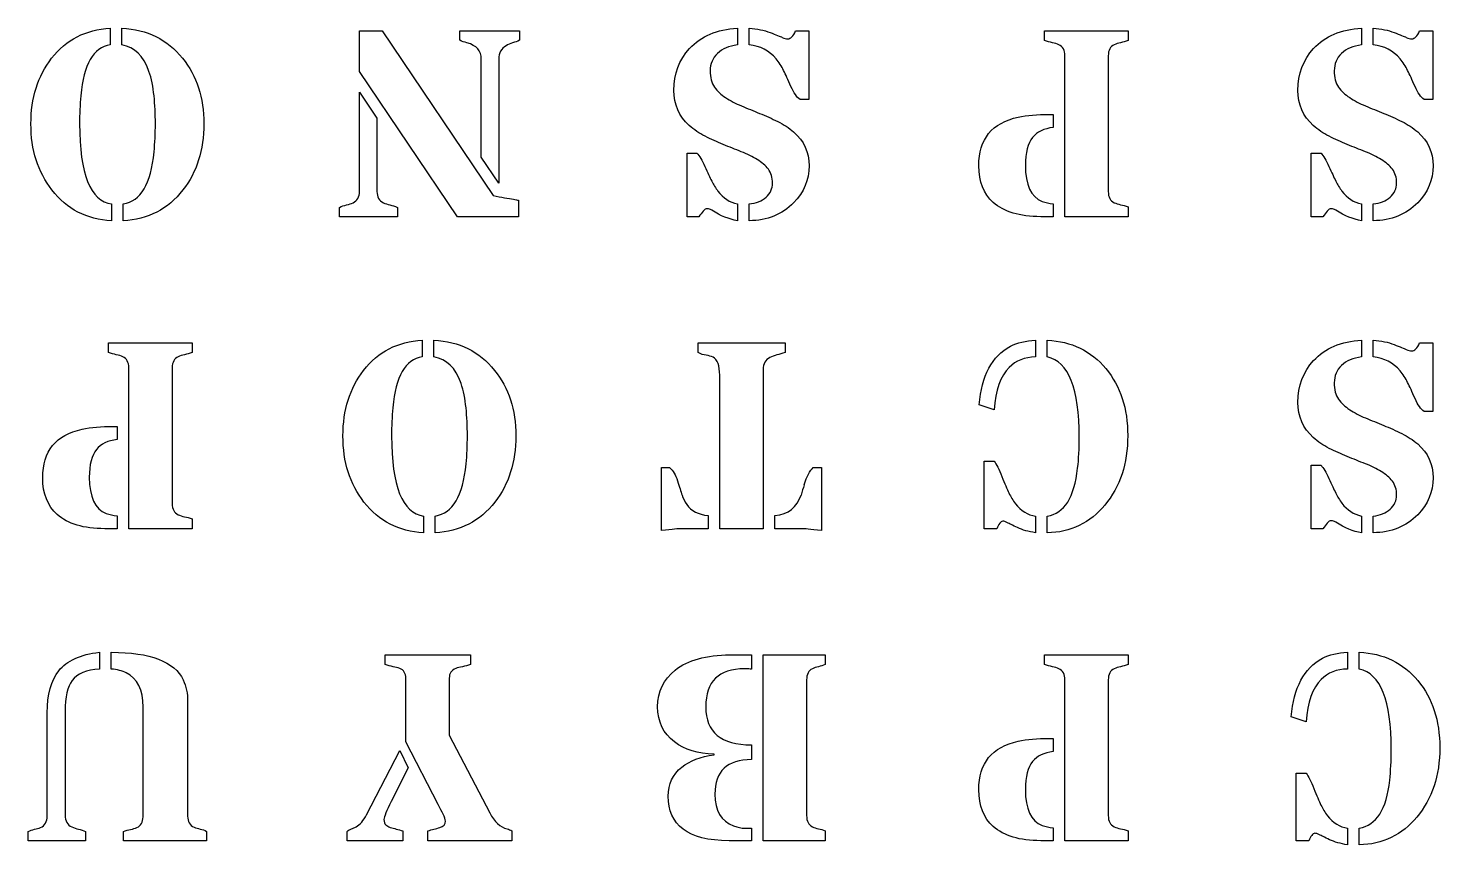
# Model space of a CAD drawing. Header units: millimetres. Extents: x -177 to 23, y -29 to 171.
# Drawn here: x -124.14 to -79.53, y 43.3 to 69.1 of the extents above; entities that cross this region are included whole.
import ezdxf

# ---------------------------------------------------------------- set-up
doc = ezdxf.new("R2010")
doc.units = ezdxf.units.MM
doc.layers.get('0').update_dxf_attribs({"linetype": 'CONTINUOUS'})

msp = doc.modelspace()

# ---------------------------------------------------------------- linework, layer by layer
for p, q in [((-121.545, 69.103), (-121.545, 68.574)), ((-121.177, 68.574), (-121.177, 69.103)), ((-113.671, 67.735), (-113.671, 69.02)), ((-113.671, 69.02), (-112.956, 69.02)), ((-112.956, 69.02), (-109.443, 63.813)), ((-110.501, 68.722), (-110.501, 69.02)), ((-110.501, 69.02), (-108.613, 69.02)), ((-108.613, 69.02), (-108.613, 68.722)), ((-101.728, 69.103), (-101.728, 68.574)), ((-101.36, 68.574), (-101.36, 69.103)), ((-99.889, 69.016), (-99.472, 69.016)), ((-99.472, 69.016), (-99.472, 66.855)), ((-92.025, 68.714), (-92.025, 69.02)), ((-92.025, 69.02), (-89.38, 69.02)), ((-89.38, 69.02), (-89.38, 68.714)), ((-82.008, 69.103), (-82.008, 68.574)), ((-81.64, 68.574), (-81.64, 69.103)), ((-80.169, 69.016), (-79.752, 69.016)), ((-79.752, 69.016), (-79.752, 66.855)), ((-109.82, 65.028), (-109.82, 68.132)), ((-109.266, 68.132), (-109.266, 64.206)), ((-91.38, 63.148), (-91.38, 68.235)), ((-90.009, 68.235), (-90.009, 63.941)), ((-110.572, 63.148), (-113.671, 67.735)), ((-113.671, 63.941), (-113.671, 67.078)), ((-113.671, 67.078), (-113.117, 66.26)), ((-99.472, 66.855), (-99.749, 66.855)), ((-79.752, 66.855), (-80.029, 66.855)), ((-113.117, 66.26), (-113.117, 63.941)), ((-91.885, 66.38), (-91.748, 66.38)), ((-91.748, 66.38), (-91.748, 65.966)), ((-103.319, 63.148), (-103.319, 65.152)), ((-103.319, 65.152), (-103.005, 65.152)), ((-83.599, 63.148), (-83.599, 65.152)), ((-83.599, 65.152), (-83.285, 65.152)), ((-109.266, 64.206), (-109.82, 65.028)), ((-121.504, 63.549), (-121.504, 63.02)), ((-121.136, 63.02), (-121.136, 63.549)), ((-114.307, 63.148), (-114.307, 63.441)), ((-112.472, 63.441), (-112.472, 63.148)), ((-108.65, 63.665), (-108.65, 63.148)), ((-101.728, 63.549), (-101.728, 63.02)), ((-101.36, 63.02), (-101.36, 63.549)), ((-91.748, 63.557), (-91.748, 63.148)), ((-89.38, 63.458), (-89.38, 63.148)), ((-82.008, 63.549), (-82.008, 63.02)), ((-81.64, 63.02), (-81.64, 63.549)), ((-112.472, 63.148), (-114.307, 63.148)), ((-108.65, 63.148), (-110.572, 63.148)), ((-102.947, 63.148), (-103.319, 63.148)), ((-91.748, 63.148), (-92.141, 63.148)), ((-89.38, 63.148), (-91.38, 63.148)), ((-83.227, 63.148), (-83.599, 63.148)), ((-121.605, 58.854), (-121.605, 59.16)), ((-121.605, 59.16), (-118.96, 59.16)), ((-118.96, 59.16), (-118.96, 58.854)), ((-111.685, 59.243), (-111.685, 58.714)), ((-111.317, 58.714), (-111.317, 59.243)), ((-102.966, 58.854), (-102.966, 59.16)), ((-102.966, 59.16), (-100.222, 59.16)), ((-100.222, 59.16), (-100.222, 58.854)), ((-92.306, 59.243), (-92.306, 58.714)), ((-91.938, 58.714), (-91.938, 59.243)), ((-82.008, 59.243), (-82.008, 58.714)), ((-81.64, 58.714), (-81.64, 59.243)), ((-80.169, 59.156), (-79.752, 59.156)), ((-79.752, 59.156), (-79.752, 56.995)), ((-120.96, 53.288), (-120.96, 58.375)), ((-119.589, 58.375), (-119.589, 54.081)), ((-102.288, 53.288), (-102.288, 58.135)), ((-100.912, 58.321), (-100.912, 53.288)), ((-93.612, 57.044), (-94.087, 57.205)), ((-79.752, 56.995), (-80.029, 56.995)), ((-121.465, 56.52), (-121.328, 56.52)), ((-121.328, 56.52), (-121.328, 56.106)), ((-93.926, 53.288), (-93.926, 55.42)), ((-93.926, 55.42), (-93.612, 55.42)), ((-104.127, 53.226), (-104.127, 55.218)), ((-104.127, 55.218), (-103.871, 55.218)), ((-99.329, 55.218), (-99.073, 55.218)), ((-99.073, 55.218), (-99.073, 53.226)), ((-83.599, 53.288), (-83.599, 55.292)), ((-83.599, 55.292), (-83.285, 55.292)), ((-121.328, 53.697), (-121.328, 53.288)), ((-118.96, 53.598), (-118.96, 53.288)), ((-111.644, 53.689), (-111.644, 53.16)), ((-111.276, 53.16), (-111.276, 53.689)), ((-102.656, 53.705), (-102.656, 53.288)), ((-100.544, 53.288), (-100.544, 53.705)), ((-92.306, 53.689), (-92.306, 53.16)), ((-91.938, 53.16), (-91.938, 53.689)), ((-82.008, 53.689), (-82.008, 53.16)), ((-81.64, 53.16), (-81.64, 53.689)), ((-121.328, 53.288), (-121.721, 53.288)), ((-118.96, 53.288), (-120.96, 53.288)), ((-102.656, 53.288), (-103.536, 53.288)), ((-100.912, 53.288), (-102.288, 53.288)), ((-99.664, 53.288), (-100.544, 53.288)), ((-93.533, 53.288), (-93.926, 53.288)), ((-83.227, 53.288), (-83.599, 53.288)), ((-121.886, 49.383), (-121.886, 48.854)), ((-121.518, 48.854), (-121.518, 49.383)), ((-112.859, 48.994), (-112.859, 49.3)), ((-112.859, 49.3), (-110.16, 49.3)), ((-110.16, 49.3), (-110.16, 48.994)), ((-101.96, 49.3), (-101.282, 49.3)), ((-101.282, 49.3), (-101.282, 48.845)), ((-100.914, 43.428), (-100.914, 49.3)), ((-100.914, 49.3), (-98.951, 49.3)), ((-98.951, 49.3), (-98.951, 48.994)), ((-92.025, 48.994), (-92.025, 49.3)), ((-92.025, 49.3), (-89.38, 49.3)), ((-89.38, 49.3), (-89.38, 48.994)), ((-82.446, 49.383), (-82.446, 48.854)), ((-82.078, 48.854), (-82.078, 49.383)), ((-112.206, 46.552), (-112.206, 48.556)), ((-110.834, 48.564), (-110.834, 46.763)), ((-99.542, 48.515), (-99.542, 44.221)), ((-91.38, 43.428), (-91.38, 48.515)), ((-90.009, 48.515), (-90.009, 44.221)), ((-119.101, 47.821), (-119.101, 44.205)), ((-123.539, 44.205), (-123.539, 47.465)), ((-122.973, 47.515), (-122.973, 44.246)), ((-120.51, 44.18), (-120.51, 47.651)), ((-83.752, 47.184), (-84.227, 47.345)), ((-111.185, 44.569), (-112.206, 46.552)), ((-110.834, 46.763), (-109.553, 44.308)), ((-101.282, 46.457), (-101.282, 45.99)), ((-91.885, 46.66), (-91.748, 46.66)), ((-91.748, 46.66), (-91.748, 46.246)), ((-113.45, 44.246), (-112.396, 46.283)), ((-112.396, 46.283), (-112.131, 45.73)), ((-102.46, 46.143), (-102.46, 46.16)), ((-112.131, 45.73), (-112.669, 44.672)), ((-84.066, 43.428), (-84.066, 45.56)), ((-84.066, 45.56), (-83.752, 45.56)), ((-124.138, 43.428), (-124.138, 43.721)), ((-122.328, 43.721), (-122.328, 43.428)), ((-121.13, 43.428), (-121.13, 43.721)), ((-118.502, 43.721), (-118.502, 43.428)), ((-114.061, 43.428), (-114.061, 43.721)), ((-112.305, 43.738), (-112.305, 43.428)), ((-111.508, 43.428), (-111.508, 43.738)), ((-108.859, 43.738), (-108.859, 43.428)), ((-101.501, 43.825), (-101.327, 43.825)), ((-101.282, 43.829), (-101.282, 43.428)), ((-98.951, 43.738), (-98.951, 43.428)), ((-91.748, 43.837), (-91.748, 43.428)), ((-89.38, 43.738), (-89.38, 43.428)), ((-82.446, 43.829), (-82.446, 43.3)), ((-82.078, 43.3), (-82.078, 43.829)), ((-122.328, 43.428), (-124.138, 43.428)), ((-118.502, 43.428), (-121.13, 43.428)), ((-112.305, 43.428), (-114.061, 43.428)), ((-108.859, 43.428), (-111.508, 43.428)), ((-101.282, 43.428), (-101.993, 43.428)), ((-98.951, 43.428), (-100.914, 43.428)), ((-91.748, 43.428), (-92.141, 43.428)), ((-89.38, 43.428), (-91.38, 43.428)), ((-83.673, 43.428), (-84.066, 43.428))]:
    msp.add_line(p, q)
msp.add_arc((-77.311, 47.632), 23.392, 162.4843, 163.3103)
for points in [[(-123.401, 68.152), (-122.941, 68.745), (-122.322, 69.061), (-121.545, 69.103)], [(-121.177, 69.103), (-120.381, 69.067), (-119.744, 68.75), (-119.264, 68.152)], [(-110.274, 68.64), (-110.354, 68.662), (-110.43, 68.689), (-110.501, 68.722)], [(-103.24, 68.458), (-102.874, 68.857), (-102.37, 69.072), (-101.728, 69.103)], [(-100.145, 68.768), (-100.044, 68.768), (-99.958, 68.851), (-99.889, 69.016)], [(-83.52, 68.458), (-83.154, 68.857), (-82.65, 69.072), (-82.008, 69.103)], [(-80.425, 68.768), (-80.324, 68.768), (-80.238, 68.851), (-80.169, 69.016)], [(-121.545, 68.574), (-122.077, 68.502), (-122.388, 67.968), (-122.479, 66.97)], [(-120.322, 67.739), (-120.496, 68.235), (-120.781, 68.513), (-121.177, 68.574)], [(-109.82, 68.132), (-109.82, 68.388), (-109.971, 68.557), (-110.274, 68.64)], [(-109.039, 68.549), (-109.19, 68.464), (-109.266, 68.324), (-109.266, 68.132)], [(-100.505, 68.136), (-100.723, 68.395), (-101.008, 68.541), (-101.36, 68.574)], [(-91.38, 68.235), (-91.38, 68.406), (-91.444, 68.521), (-91.571, 68.582)], [(-89.819, 68.582), (-89.945, 68.521), (-90.009, 68.406), (-90.009, 68.235)], [(-80.785, 68.136), (-81.003, 68.395), (-81.288, 68.541), (-81.64, 68.574)], [(-122.479, 66.97), (-122.504, 66.684), (-122.516, 66.388), (-122.516, 66.082)], [(-122.516, 66.082), (-122.516, 64.49), (-122.179, 63.645), (-121.504, 63.549)], [(-92.852, 66.293), (-92.573, 66.351), (-92.251, 66.38), (-91.885, 66.38)], [(-91.748, 65.966), (-92.043, 65.933), (-92.261, 65.829), (-92.401, 65.652)], [(-121.136, 63.549), (-120.582, 63.637), (-120.257, 64.185), (-120.161, 65.194)], [(-121.504, 63.02), (-122.292, 63.061), (-122.92, 63.385), (-123.388, 63.991)], [(-119.252, 63.991), (-119.726, 63.382), (-120.354, 63.059), (-121.136, 63.02)], [(-113.873, 63.59), (-113.738, 63.654), (-113.671, 63.771), (-113.671, 63.941)], [(-113.117, 63.941), (-113.117, 63.771), (-113.05, 63.654), (-112.915, 63.59)], [(-109.443, 63.813), (-109.311, 63.789), (-109.194, 63.767), (-109.092, 63.747)], [(-102.344, 63.954), (-102.176, 63.733), (-101.971, 63.599), (-101.728, 63.549)], [(-90.009, 63.941), (-90.009, 63.768), (-89.945, 63.651), (-89.819, 63.59)], [(-82.624, 63.954), (-82.456, 63.733), (-82.251, 63.599), (-82.008, 63.549)], [(-109.092, 63.747), (-108.861, 63.709), (-108.713, 63.681), (-108.65, 63.665)], [(-101.728, 63.02), (-101.987, 63.061), (-102.257, 63.172), (-102.538, 63.351)], [(-99.951, 63.586), (-100.315, 63.214), (-100.785, 63.026), (-101.36, 63.02)], [(-92.141, 63.148), (-92.807, 63.148), (-93.309, 63.298), (-93.645, 63.599)], [(-92.095, 63.632), (-91.988, 63.59), (-91.872, 63.565), (-91.748, 63.557)], [(-82.008, 63.02), (-82.267, 63.061), (-82.537, 63.172), (-82.818, 63.351)], [(-80.231, 63.586), (-80.595, 63.214), (-81.065, 63.026), (-81.64, 63.02)], [(-113.541, 58.292), (-113.081, 58.885), (-112.462, 59.201), (-111.685, 59.243)], [(-111.317, 59.243), (-110.521, 59.207), (-109.884, 58.89), (-109.404, 58.292)], [(-94.087, 57.205), (-94.01, 58.126), (-93.681, 58.741), (-93.1, 59.053)], [(-93.1, 59.053), (-92.882, 59.168), (-92.617, 59.232), (-92.306, 59.243)], [(-91.938, 59.243), (-91.173, 59.21), (-90.554, 58.911), (-90.083, 58.346)], [(-83.52, 58.598), (-83.154, 58.997), (-82.65, 59.212), (-82.008, 59.243)], [(-80.425, 58.908), (-80.324, 58.908), (-80.238, 58.991), (-80.169, 59.156)], [(-120.96, 58.375), (-120.96, 58.546), (-121.024, 58.661), (-121.151, 58.722)], [(-119.399, 58.722), (-119.525, 58.661), (-119.589, 58.546), (-119.589, 58.375)], [(-111.685, 58.714), (-112.217, 58.642), (-112.528, 58.108), (-112.619, 57.11)], [(-110.462, 57.879), (-110.636, 58.375), (-110.921, 58.653), (-111.317, 58.714)], [(-102.288, 58.135), (-102.288, 58.444), (-102.357, 58.634), (-102.495, 58.705)], [(-100.701, 58.697), (-100.842, 58.62), (-100.912, 58.495), (-100.912, 58.321)], [(-92.306, 58.714), (-92.65, 58.708), (-92.929, 58.598), (-93.141, 58.383)], [(-90.926, 56.172), (-90.926, 57.718), (-91.263, 58.565), (-91.938, 58.714)], [(-80.785, 58.276), (-81.003, 58.535), (-81.288, 58.681), (-81.64, 58.714)], [(-93.141, 58.383), (-93.414, 58.113), (-93.571, 57.667), (-93.612, 57.044)], [(-112.619, 57.11), (-112.644, 56.824), (-112.656, 56.528), (-112.656, 56.222)], [(-122.432, 56.433), (-122.153, 56.491), (-121.831, 56.52), (-121.465, 56.52)], [(-112.656, 56.222), (-112.656, 54.63), (-112.319, 53.785), (-111.644, 53.689)], [(-121.328, 56.106), (-121.623, 56.073), (-121.841, 55.969), (-121.981, 55.792)], [(-90.976, 55.201), (-90.942, 55.493), (-90.926, 55.817), (-90.926, 56.172)], [(-111.276, 53.689), (-110.722, 53.777), (-110.397, 54.325), (-110.301, 55.334)], [(-99.619, 54.672), (-99.533, 54.948), (-99.437, 55.13), (-99.329, 55.218)], [(-91.938, 53.689), (-91.396, 53.774), (-91.075, 54.278), (-90.976, 55.201)], [(-119.589, 54.081), (-119.589, 53.908), (-119.525, 53.791), (-119.399, 53.73)], [(-111.644, 53.16), (-112.432, 53.201), (-113.06, 53.525), (-113.528, 54.131)], [(-109.392, 54.131), (-109.866, 53.522), (-110.494, 53.199), (-111.276, 53.16)], [(-103.329, 54.053), (-103.189, 53.851), (-102.964, 53.736), (-102.656, 53.705)], [(-100.544, 53.705), (-100.117, 53.747), (-99.842, 53.962), (-99.718, 54.35)], [(-92.942, 54.077), (-92.763, 53.849), (-92.551, 53.719), (-92.306, 53.689)], [(-82.624, 54.094), (-82.456, 53.873), (-82.251, 53.739), (-82.008, 53.689)], [(-121.721, 53.288), (-122.387, 53.288), (-122.889, 53.438), (-123.225, 53.739)], [(-121.675, 53.772), (-121.568, 53.73), (-121.452, 53.705), (-121.328, 53.697)], [(-80.231, 53.726), (-80.595, 53.354), (-81.065, 53.166), (-81.64, 53.16)], [(-103.536, 53.288), (-103.575, 53.288), (-103.771, 53.267), (-104.127, 53.226)], [(-99.073, 53.226), (-99.429, 53.267), (-99.625, 53.288), (-99.664, 53.288)], [(-82.008, 53.16), (-82.267, 53.201), (-82.537, 53.312), (-82.818, 53.491)], [(-123.175, 48.796), (-122.916, 49.118), (-122.487, 49.314), (-121.886, 49.383)], [(-121.518, 49.383), (-120.276, 49.383), (-119.517, 49.091), (-119.241, 48.507)], [(-103.695, 48.817), (-103.29, 49.139), (-102.712, 49.3), (-101.96, 49.3)], [(-84.227, 47.345), (-84.15, 48.266), (-83.821, 48.881), (-83.24, 49.193)], [(-83.24, 49.193), (-83.022, 49.308), (-82.757, 49.372), (-82.446, 49.383)], [(-82.078, 49.383), (-81.313, 49.35), (-80.694, 49.051), (-80.223, 48.486)], [(-123.539, 47.465), (-123.539, 48.049), (-123.418, 48.493), (-123.175, 48.796)], [(-121.886, 48.854), (-122.299, 48.826), (-122.587, 48.705), (-122.75, 48.49)], [(-121.039, 48.734), (-121.168, 48.797), (-121.328, 48.837), (-121.518, 48.854)], [(-120.51, 47.651), (-120.51, 48.199), (-120.686, 48.56), (-121.039, 48.734)], [(-112.206, 48.556), (-112.206, 48.716), (-112.271, 48.821), (-112.4, 48.87)], [(-110.631, 48.87), (-110.766, 48.818), (-110.834, 48.716), (-110.834, 48.564)], [(-99.36, 48.862), (-99.482, 48.801), (-99.542, 48.686), (-99.542, 48.515)], [(-91.38, 48.515), (-91.38, 48.686), (-91.444, 48.801), (-91.571, 48.862)], [(-89.819, 48.862), (-89.945, 48.801), (-90.009, 48.686), (-90.009, 48.515)], [(-82.446, 48.854), (-82.79, 48.848), (-83.069, 48.738), (-83.281, 48.523)], [(-81.066, 46.312), (-81.066, 47.858), (-81.403, 48.705), (-82.078, 48.854)], [(-122.75, 48.49), (-122.899, 48.292), (-122.973, 47.967), (-122.973, 47.515)], [(-119.241, 48.507), (-119.148, 48.311), (-119.101, 48.082), (-119.101, 47.821)], [(-83.281, 48.523), (-83.554, 48.253), (-83.711, 47.807), (-83.752, 47.184)], [(-102.46, 46.16), (-102.975, 46.176), (-103.393, 46.306), (-103.716, 46.548)], [(-92.852, 46.573), (-92.573, 46.631), (-92.251, 46.66), (-91.885, 46.66)], [(-103.484, 45.755), (-103.231, 45.958), (-102.889, 46.088), (-102.46, 46.143)], [(-91.748, 46.246), (-92.043, 46.213), (-92.261, 46.109), (-92.401, 45.932)], [(-81.116, 45.341), (-81.082, 45.633), (-81.066, 45.957), (-81.066, 46.312)], [(-82.078, 43.829), (-81.536, 43.914), (-81.215, 44.418), (-81.116, 45.341)], [(-123.746, 43.845), (-123.608, 43.909), (-123.539, 44.029), (-123.539, 44.205)], [(-122.973, 44.246), (-122.973, 44.053), (-122.901, 43.925), (-122.758, 43.862)], [(-120.704, 43.841), (-120.575, 43.896), (-120.51, 44.009), (-120.51, 44.18)], [(-119.101, 44.205), (-119.101, 44.031), (-119.032, 43.916), (-118.894, 43.858)], [(-113.78, 43.87), (-113.651, 43.942), (-113.541, 44.067), (-113.45, 44.246)], [(-109.553, 44.308), (-109.407, 44.027), (-109.224, 43.858), (-109.003, 43.8)], [(-99.542, 44.221), (-99.542, 44.048), (-99.482, 43.931), (-99.36, 43.87)], [(-90.009, 44.221), (-90.009, 44.048), (-89.945, 43.931), (-89.819, 43.87)], [(-83.082, 44.217), (-82.903, 43.989), (-82.691, 43.859), (-82.446, 43.829)], [(-109.003, 43.8), (-108.951, 43.786), (-108.903, 43.766), (-108.859, 43.738)], [(-101.848, 43.899), (-101.713, 43.85), (-101.597, 43.825), (-101.501, 43.825)], [(-101.327, 43.825), (-101.311, 43.825), (-101.296, 43.826), (-101.282, 43.829)], [(-92.141, 43.428), (-92.807, 43.428), (-93.309, 43.578), (-93.645, 43.879)], [(-92.095, 43.912), (-91.988, 43.87), (-91.872, 43.845), (-91.748, 43.837)]]:
    msp.add_open_spline(points, degree=3)
for points, knots in [([(-108.613, 68.722), (-108.682, 68.689), (-108.754, 68.662), (-108.83, 68.64), (-108.906, 68.618), (-108.975, 68.587), (-109.039, 68.549)], [0, 0, 0, 0, 1, 1, 1, 2, 2, 2, 2]), ([(-101.36, 69.103), (-101.104, 69.086), (-100.882, 69.041), (-100.695, 68.968), (-100.508, 68.895), (-100.38, 68.844), (-100.311, 68.813), (-100.242, 68.783), (-100.187, 68.768), (-100.145, 68.768)], [0, 0, 0, 0, 1, 1, 1, 2, 2, 2, 3, 3, 3, 3]), ([(-91.571, 68.582), (-91.628, 68.61), (-91.697, 68.631), (-91.854, 68.661), (-91.937, 68.684), (-92.025, 68.714)], [1, 1, 1, 1, 2, 2, 3, 3, 3, 3]), ([(-89.38, 68.714), (-89.463, 68.684), (-89.542, 68.661), (-89.694, 68.631), (-89.761, 68.61), (-89.819, 68.582)], [0, 0, 0, 0, 1, 1, 2, 2, 2, 2]), ([(-81.64, 69.103), (-81.384, 69.086), (-81.162, 69.041), (-80.975, 68.968), (-80.788, 68.895), (-80.66, 68.844), (-80.591, 68.813), (-80.522, 68.783), (-80.467, 68.768), (-80.425, 68.768)], [0, 0, 0, 0, 1, 1, 1, 2, 2, 2, 3, 3, 3, 3]), ([(-103.249, 66.028), (-103.574, 66.323), (-103.736, 66.694), (-103.736, 67.14), (-103.736, 67.663), (-103.571, 68.103), (-103.24, 68.458)], [8, 8, 8, 8, 9, 9, 9, 10, 10, 10, 10]), ([(-101.728, 68.574), (-101.995, 68.543), (-102.205, 68.455), (-102.511, 68.16), (-102.588, 67.977), (-102.588, 67.542), (-102.543, 67.37), (-102.364, 67.116), (-102.246, 67.005), (-101.954, 66.812), (-101.787, 66.725), (-101.413, 66.571), (-101.221, 66.492), (-100.83, 66.333), (-100.639, 66.247), (-100.264, 66.062), (-100.097, 65.953), (-99.951, 65.826)], [0, 0, 0, 0, 1, 1, 2, 2, 3, 3, 4, 4, 5, 5, 6, 6, 7, 7, 8, 8, 8, 8]), ([(-83.529, 66.028), (-83.854, 66.323), (-84.016, 66.694), (-84.016, 67.14), (-84.016, 67.663), (-83.851, 68.103), (-83.52, 68.458)], [8, 8, 8, 8, 9, 9, 9, 10, 10, 10, 10]), ([(-82.008, 68.574), (-82.275, 68.543), (-82.485, 68.455), (-82.791, 68.16), (-82.868, 67.977), (-82.868, 67.542), (-82.823, 67.37), (-82.644, 67.116), (-82.526, 67.005), (-82.234, 66.812), (-82.067, 66.725), (-81.693, 66.571), (-81.501, 66.492), (-81.11, 66.333), (-80.919, 66.247), (-80.544, 66.062), (-80.377, 65.953), (-80.231, 65.826)], [0, 0, 0, 0, 1, 1, 2, 2, 3, 3, 4, 4, 5, 5, 6, 6, 7, 7, 8, 8, 8, 8]), ([(-123.388, 63.991), (-123.832, 64.564), (-124.053, 65.261), (-124.053, 66.082), (-124.053, 66.9), (-123.836, 67.59), (-123.401, 68.152)], [1, 1, 1, 1, 2, 2, 2, 3, 3, 3, 3]), ([(-119.264, 68.152), (-118.812, 67.596), (-118.587, 66.906), (-118.587, 65.258), (-118.808, 64.561), (-119.252, 63.991)], [1, 1, 1, 1, 2, 2, 3, 3, 3, 3]), ([(-99.749, 66.855), (-99.851, 66.918), (-99.946, 67.054), (-100.125, 67.47), (-100.203, 67.639), (-100.332, 67.901), (-100.411, 68.023), (-100.505, 68.136)], [0, 0, 0, 0, 1, 1, 2, 2, 3, 3, 3, 3]), ([(-80.029, 66.855), (-80.131, 66.918), (-80.226, 67.054), (-80.405, 67.47), (-80.483, 67.639), (-80.612, 67.901), (-80.691, 68.023), (-80.785, 68.136)], [0, 0, 0, 0, 1, 1, 2, 2, 3, 3, 3, 3]), ([(-120.161, 65.194), (-120.133, 65.483), (-120.12, 65.78), (-120.12, 66.388), (-120.134, 66.683), (-120.192, 67.253), (-120.245, 67.51), (-120.322, 67.739)], [1, 1, 1, 1, 2, 2, 3, 3, 4, 4, 4, 4]), ([(-101.36, 63.549), (-101.137, 63.571), (-100.957, 63.643), (-100.685, 63.885), (-100.617, 64.034), (-100.617, 64.386), (-100.661, 64.532), (-100.84, 64.764), (-100.958, 64.866), (-101.25, 65.045), (-101.417, 65.127), (-101.791, 65.273), (-101.982, 65.349), (-102.371, 65.506), (-102.561, 65.592), (-102.936, 65.782), (-103.103, 65.896), (-103.249, 66.028)], [0, 0, 0, 0, 1, 1, 2, 2, 3, 3, 4, 4, 5, 5, 6, 6, 7, 7, 8, 8, 8, 8]), ([(-93.645, 63.599), (-93.948, 63.868), (-94.1, 64.254), (-94.1, 64.756), (-94.1, 65.601), (-93.684, 66.114), (-92.852, 66.293)], [1, 1, 1, 1, 2, 2, 2, 3, 3, 3, 3]), ([(-81.64, 63.549), (-81.417, 63.571), (-81.237, 63.643), (-80.965, 63.885), (-80.897, 64.034), (-80.897, 64.386), (-80.941, 64.532), (-81.12, 64.764), (-81.238, 64.866), (-81.53, 65.045), (-81.697, 65.127), (-82.071, 65.273), (-82.262, 65.349), (-82.651, 65.506), (-82.841, 65.592), (-83.216, 65.782), (-83.383, 65.896), (-83.529, 66.028)], [0, 0, 0, 0, 1, 1, 2, 2, 3, 3, 4, 4, 5, 5, 6, 6, 7, 7, 8, 8, 8, 8]), ([(-99.951, 65.826), (-99.626, 65.545), (-99.464, 65.188), (-99.464, 64.756), (-99.464, 64.312), (-99.626, 63.922), (-99.951, 63.586)], [8, 8, 8, 8, 9, 9, 9, 10, 10, 10, 10]), ([(-92.401, 65.652), (-92.553, 65.462), (-92.628, 65.169), (-92.628, 64.772), (-92.628, 64.149), (-92.451, 63.769), (-92.095, 63.632)], [1, 1, 1, 1, 2, 2, 2, 3, 3, 3, 3]), ([(-80.231, 65.826), (-79.906, 65.545), (-79.744, 65.188), (-79.744, 64.756), (-79.744, 64.312), (-79.906, 63.922), (-80.231, 63.586)], [8, 8, 8, 8, 9, 9, 9, 10, 10, 10, 10]), ([(-103.005, 65.152), (-102.928, 65.07), (-102.845, 64.931), (-102.669, 64.543), (-102.597, 64.388), (-102.484, 64.16), (-102.418, 64.053), (-102.344, 63.954)], [0, 0, 0, 0, 1, 1, 2, 2, 3, 3, 3, 3]), ([(-83.285, 65.152), (-83.208, 65.07), (-83.125, 64.931), (-82.949, 64.543), (-82.877, 64.388), (-82.764, 64.16), (-82.698, 64.053), (-82.624, 63.954)], [0, 0, 0, 0, 1, 1, 2, 2, 3, 3, 3, 3]), ([(-114.307, 63.441), (-114.23, 63.475), (-114.154, 63.5), (-114.078, 63.518), (-114.002, 63.536), (-113.934, 63.56), (-113.873, 63.59)], [0, 0, 0, 0, 1, 1, 1, 2, 2, 2, 2]), ([(-112.915, 63.59), (-112.854, 63.56), (-112.785, 63.536), (-112.708, 63.518), (-112.631, 63.5), (-112.552, 63.475), (-112.472, 63.441)], [0, 0, 0, 0, 1, 1, 1, 2, 2, 2, 2]), ([(-102.538, 63.351), (-102.588, 63.384), (-102.635, 63.4), (-102.681, 63.4), (-102.726, 63.4), (-102.769, 63.375), (-102.811, 63.324), (-102.852, 63.273), (-102.898, 63.214), (-102.947, 63.148)], [0, 0, 0, 0, 1, 1, 1, 2, 2, 2, 3, 3, 3, 3]), ([(-89.819, 63.59), (-89.761, 63.563), (-89.694, 63.541), (-89.542, 63.511), (-89.463, 63.488), (-89.38, 63.458)], [1, 1, 1, 1, 2, 2, 3, 3, 3, 3]), ([(-82.818, 63.351), (-82.868, 63.384), (-82.915, 63.4), (-82.961, 63.4), (-83.006, 63.4), (-83.049, 63.375), (-83.091, 63.324), (-83.132, 63.273), (-83.178, 63.214), (-83.227, 63.148)], [0, 0, 0, 0, 1, 1, 1, 2, 2, 2, 3, 3, 3, 3]), ([(-81.64, 59.243), (-81.384, 59.226), (-81.162, 59.181), (-80.975, 59.108), (-80.788, 59.035), (-80.66, 58.984), (-80.591, 58.953), (-80.522, 58.923), (-80.467, 58.908), (-80.425, 58.908)], [0, 0, 0, 0, 1, 1, 1, 2, 2, 2, 3, 3, 3, 3]), ([(-121.151, 58.722), (-121.208, 58.75), (-121.277, 58.771), (-121.434, 58.801), (-121.517, 58.824), (-121.605, 58.854)], [1, 1, 1, 1, 2, 2, 3, 3, 3, 3]), ([(-118.96, 58.854), (-119.043, 58.824), (-119.122, 58.801), (-119.274, 58.771), (-119.341, 58.75), (-119.399, 58.722)], [0, 0, 0, 0, 1, 1, 2, 2, 2, 2]), ([(-102.495, 58.705), (-102.558, 58.736), (-102.63, 58.756), (-102.712, 58.767), (-102.793, 58.778), (-102.878, 58.807), (-102.966, 58.854)], [0, 0, 0, 0, 1, 1, 1, 2, 2, 2, 2]), ([(-100.222, 58.854), (-100.31, 58.824), (-100.395, 58.798), (-100.478, 58.778), (-100.561, 58.757), (-100.635, 58.73), (-100.701, 58.697)], [0, 0, 0, 0, 1, 1, 1, 2, 2, 2, 2]), ([(-83.529, 56.168), (-83.854, 56.463), (-84.016, 56.834), (-84.016, 57.28), (-84.016, 57.803), (-83.851, 58.243), (-83.52, 58.598)], [8, 8, 8, 8, 9, 9, 9, 10, 10, 10, 10]), ([(-82.008, 58.714), (-82.275, 58.683), (-82.485, 58.595), (-82.791, 58.3), (-82.868, 58.117), (-82.868, 57.682), (-82.823, 57.51), (-82.644, 57.256), (-82.526, 57.145), (-82.234, 56.952), (-82.067, 56.865), (-81.693, 56.711), (-81.501, 56.632), (-81.11, 56.473), (-80.919, 56.387), (-80.544, 56.202), (-80.377, 56.093), (-80.231, 55.966)], [0, 0, 0, 0, 1, 1, 2, 2, 3, 3, 4, 4, 5, 5, 6, 6, 7, 7, 8, 8, 8, 8]), ([(-113.528, 54.131), (-113.972, 54.704), (-114.193, 55.401), (-114.193, 56.222), (-114.193, 57.04), (-113.976, 57.73), (-113.541, 58.292)], [1, 1, 1, 1, 2, 2, 2, 3, 3, 3, 3]), ([(-109.404, 58.292), (-108.952, 57.736), (-108.727, 57.046), (-108.727, 55.398), (-108.948, 54.701), (-109.392, 54.131)], [1, 1, 1, 1, 2, 2, 3, 3, 3, 3]), ([(-90.083, 58.346), (-89.623, 57.789), (-89.393, 57.084), (-89.393, 56.23), (-89.393, 55.346), (-89.634, 54.613), (-90.116, 54.032)], [1, 1, 1, 1, 2, 2, 2, 3, 3, 3, 3]), ([(-80.029, 56.995), (-80.131, 57.058), (-80.226, 57.194), (-80.405, 57.61), (-80.483, 57.779), (-80.612, 58.041), (-80.691, 58.163), (-80.785, 58.276)], [0, 0, 0, 0, 1, 1, 2, 2, 3, 3, 3, 3]), ([(-110.301, 55.334), (-110.273, 55.623), (-110.26, 55.92), (-110.26, 56.528), (-110.274, 56.823), (-110.332, 57.393), (-110.385, 57.65), (-110.462, 57.879)], [1, 1, 1, 1, 2, 2, 3, 3, 4, 4, 4, 4]), ([(-123.225, 53.739), (-123.528, 54.008), (-123.68, 54.394), (-123.68, 54.896), (-123.68, 55.741), (-123.264, 56.254), (-122.432, 56.433)], [1, 1, 1, 1, 2, 2, 2, 3, 3, 3, 3]), ([(-121.981, 55.792), (-122.133, 55.602), (-122.208, 55.309), (-122.208, 54.912), (-122.208, 54.289), (-122.031, 53.909), (-121.675, 53.772)], [1, 1, 1, 1, 2, 2, 2, 3, 3, 3, 3]), ([(-81.64, 53.689), (-81.417, 53.711), (-81.237, 53.783), (-80.965, 54.025), (-80.897, 54.174), (-80.897, 54.526), (-80.941, 54.672), (-81.12, 54.904), (-81.238, 55.006), (-81.53, 55.185), (-81.697, 55.267), (-82.071, 55.413), (-82.262, 55.489), (-82.651, 55.646), (-82.841, 55.732), (-83.216, 55.922), (-83.383, 56.036), (-83.529, 56.168)], [0, 0, 0, 0, 1, 1, 2, 2, 3, 3, 4, 4, 5, 5, 6, 6, 7, 7, 8, 8, 8, 8]), ([(-80.231, 55.966), (-79.906, 55.685), (-79.744, 55.328), (-79.744, 54.896), (-79.744, 54.452), (-79.906, 54.062), (-80.231, 53.726)], [8, 8, 8, 8, 9, 9, 9, 10, 10, 10, 10]), ([(-93.612, 55.42), (-93.543, 55.324), (-93.463, 55.163), (-93.372, 54.939), (-93.281, 54.714), (-93.206, 54.54), (-93.147, 54.416), (-93.088, 54.292), (-93.02, 54.179), (-92.942, 54.077)], [0, 0, 0, 0, 1, 1, 1, 2, 2, 2, 3, 3, 3, 3]), ([(-103.871, 55.218), (-103.763, 55.13), (-103.68, 54.991), (-103.561, 54.61), (-103.514, 54.461), (-103.442, 54.243), (-103.393, 54.143), (-103.329, 54.053)], [0, 0, 0, 0, 1, 1, 2, 2, 3, 3, 3, 3]), ([(-83.285, 55.292), (-83.208, 55.21), (-83.125, 55.071), (-82.949, 54.683), (-82.877, 54.528), (-82.764, 54.3), (-82.698, 54.193), (-82.624, 54.094)], [0, 0, 0, 0, 1, 1, 2, 2, 3, 3, 3, 3]), ([(-90.116, 54.032), (-90.345, 53.759), (-90.615, 53.546), (-91.237, 53.237), (-91.575, 53.16), (-91.938, 53.16)], [3, 3, 3, 3, 4, 4, 5, 5, 5, 5]), ([(-119.399, 53.73), (-119.341, 53.703), (-119.274, 53.681), (-119.122, 53.651), (-119.043, 53.628), (-118.96, 53.598)], [1, 1, 1, 1, 2, 2, 3, 3, 3, 3]), ([(-82.818, 53.491), (-82.868, 53.524), (-82.915, 53.54), (-82.961, 53.54), (-83.006, 53.54), (-83.049, 53.515), (-83.091, 53.464), (-83.132, 53.413), (-83.178, 53.354), (-83.227, 53.288)], [0, 0, 0, 0, 1, 1, 1, 2, 2, 2, 3, 3, 3, 3]), ([(-92.306, 53.16), (-92.532, 53.193), (-92.723, 53.247), (-92.878, 53.321), (-93.034, 53.396), (-93.14, 53.448), (-93.197, 53.478), (-93.253, 53.508), (-93.301, 53.524), (-93.339, 53.524), (-93.378, 53.524), (-93.411, 53.502), (-93.44, 53.458), (-93.469, 53.413), (-93.5, 53.357), (-93.533, 53.288)], [0, 0, 0, 0, 1, 1, 1, 2, 2, 2, 3, 3, 3, 4, 4, 4, 5, 5, 5, 5]), ([(-112.4, 48.87), (-112.461, 48.895), (-112.53, 48.914), (-112.609, 48.928), (-112.687, 48.942), (-112.771, 48.964), (-112.859, 48.994)], [0, 0, 0, 0, 1, 1, 1, 2, 2, 2, 2]), ([(-110.16, 48.994), (-110.249, 48.964), (-110.333, 48.941), (-110.415, 48.926), (-110.496, 48.911), (-110.568, 48.892), (-110.631, 48.87)], [0, 0, 0, 0, 1, 1, 1, 2, 2, 2, 2]), ([(-103.716, 46.548), (-104.071, 46.818), (-104.249, 47.188), (-104.249, 47.66), (-104.249, 48.139), (-104.064, 48.525), (-103.695, 48.817)], [1, 1, 1, 1, 2, 2, 2, 3, 3, 3, 3]), ([(-101.282, 48.845), (-101.329, 48.856), (-101.4, 48.862), (-101.497, 48.862), (-102.318, 48.862), (-102.728, 48.461), (-102.728, 47.66), (-102.728, 46.858), (-102.246, 46.457), (-101.282, 46.457)], [0, 0, 0, 0, 1, 1, 1, 2, 2, 2, 3, 3, 3, 3]), ([(-98.951, 48.994), (-99.026, 48.964), (-99.098, 48.941), (-99.168, 48.926), (-99.238, 48.911), (-99.302, 48.89), (-99.36, 48.862)], [0, 0, 0, 0, 1, 1, 1, 2, 2, 2, 2]), ([(-91.571, 48.862), (-91.628, 48.89), (-91.697, 48.911), (-91.854, 48.941), (-91.937, 48.964), (-92.025, 48.994)], [1, 1, 1, 1, 2, 2, 3, 3, 3, 3]), ([(-89.38, 48.994), (-89.463, 48.964), (-89.542, 48.941), (-89.694, 48.911), (-89.761, 48.89), (-89.819, 48.862)], [0, 0, 0, 0, 1, 1, 2, 2, 2, 2]), ([(-80.223, 48.486), (-79.763, 47.929), (-79.533, 47.224), (-79.533, 46.37), (-79.533, 45.486), (-79.774, 44.753), (-80.256, 44.172)], [1, 1, 1, 1, 2, 2, 2, 3, 3, 3, 3]), ([(-93.645, 43.879), (-93.948, 44.148), (-94.1, 44.534), (-94.1, 45.036), (-94.1, 45.881), (-93.684, 46.394), (-92.852, 46.573)], [1, 1, 1, 1, 2, 2, 2, 3, 3, 3, 3]), ([(-101.282, 45.99), (-102.053, 45.99), (-102.439, 45.626), (-102.439, 44.899), (-102.439, 44.379), (-102.242, 44.045), (-101.848, 43.899)], [0, 0, 0, 0, 1, 1, 1, 2, 2, 2, 2]), ([(-101.993, 43.428), (-102.648, 43.428), (-103.132, 43.55), (-103.758, 44.038), (-103.914, 44.384), (-103.914, 44.833), (-103.914, 45.216), (-103.771, 45.523), (-103.484, 45.755)], [0, 0, 0, 0, 1, 1, 2, 2, 2, 3, 3, 3, 3]), ([(-92.401, 45.932), (-92.553, 45.742), (-92.628, 45.449), (-92.628, 45.052), (-92.628, 44.429), (-92.451, 44.049), (-92.095, 43.912)], [1, 1, 1, 1, 2, 2, 2, 3, 3, 3, 3]), ([(-83.752, 45.56), (-83.683, 45.464), (-83.603, 45.303), (-83.512, 45.079), (-83.421, 44.854), (-83.346, 44.68), (-83.287, 44.556), (-83.228, 44.432), (-83.16, 44.319), (-83.082, 44.217)], [0, 0, 0, 0, 1, 1, 1, 2, 2, 2, 3, 3, 3, 3]), ([(-112.669, 44.672), (-112.82, 44.374), (-112.896, 44.184), (-112.896, 44.102), (-112.896, 44.019), (-112.877, 43.961), (-112.84, 43.928), (-112.803, 43.895), (-112.755, 43.869), (-112.698, 43.85), (-112.64, 43.83), (-112.576, 43.813), (-112.508, 43.798), (-112.439, 43.783), (-112.371, 43.763), (-112.305, 43.738)], [0, 0, 0, 0, 1, 1, 1, 2, 2, 2, 3, 3, 3, 4, 4, 4, 5, 5, 5, 5]), ([(-111.136, 43.845), (-111.014, 43.884), (-110.954, 43.95), (-110.954, 44.044), (-110.954, 44.102), (-110.977, 44.175), (-111.024, 44.263), (-111.071, 44.351), (-111.125, 44.453), (-111.185, 44.569)], [0, 0, 0, 0, 1, 1, 1, 2, 2, 2, 3, 3, 3, 3]), ([(-80.256, 44.172), (-80.485, 43.899), (-80.755, 43.686), (-81.377, 43.377), (-81.715, 43.3), (-82.078, 43.3)], [3, 3, 3, 3, 4, 4, 5, 5, 5, 5]), ([(-124.138, 43.721), (-124.078, 43.752), (-124.012, 43.774), (-123.942, 43.788), (-123.872, 43.801), (-123.806, 43.821), (-123.746, 43.845)], [0, 0, 0, 0, 1, 1, 1, 2, 2, 2, 2]), ([(-122.758, 43.862), (-122.695, 43.832), (-122.625, 43.809), (-122.549, 43.794), (-122.474, 43.779), (-122.4, 43.755), (-122.328, 43.721)], [0, 0, 0, 0, 1, 1, 1, 2, 2, 2, 2]), ([(-121.13, 43.721), (-121.053, 43.752), (-120.977, 43.773), (-120.828, 43.798), (-120.762, 43.817), (-120.704, 43.841)], [0, 0, 0, 0, 1, 1, 2, 2, 2, 2]), ([(-118.894, 43.858), (-118.837, 43.833), (-118.772, 43.813), (-118.632, 43.783), (-118.565, 43.757), (-118.502, 43.721)], [1, 1, 1, 1, 2, 2, 3, 3, 3, 3]), ([(-114.061, 43.721), (-114.017, 43.757), (-113.972, 43.783), (-113.925, 43.8), (-113.878, 43.817), (-113.83, 43.84), (-113.78, 43.87)], [0, 0, 0, 0, 1, 1, 1, 2, 2, 2, 2]), ([(-111.508, 43.738), (-111.447, 43.763), (-111.384, 43.782), (-111.317, 43.796), (-111.251, 43.81), (-111.191, 43.826), (-111.136, 43.845)], [0, 0, 0, 0, 1, 1, 1, 2, 2, 2, 2]), ([(-99.36, 43.87), (-99.302, 43.843), (-99.238, 43.821), (-99.168, 43.806), (-99.098, 43.791), (-99.026, 43.768), (-98.951, 43.738)], [0, 0, 0, 0, 1, 1, 1, 2, 2, 2, 2]), ([(-89.819, 43.87), (-89.761, 43.843), (-89.694, 43.821), (-89.542, 43.791), (-89.463, 43.768), (-89.38, 43.738)], [1, 1, 1, 1, 2, 2, 3, 3, 3, 3]), ([(-82.446, 43.3), (-82.672, 43.333), (-82.863, 43.387), (-83.018, 43.461), (-83.174, 43.536), (-83.28, 43.588), (-83.337, 43.618), (-83.393, 43.648), (-83.441, 43.664), (-83.479, 43.664), (-83.518, 43.664), (-83.551, 43.642), (-83.58, 43.598), (-83.609, 43.553), (-83.64, 43.497), (-83.673, 43.428)], [0, 0, 0, 0, 1, 1, 1, 2, 2, 2, 3, 3, 3, 4, 4, 4, 5, 5, 5, 5])]:
    msp.add_open_spline(points, degree=3, knots=knots)

doc.saveas('drawing.dxf')
